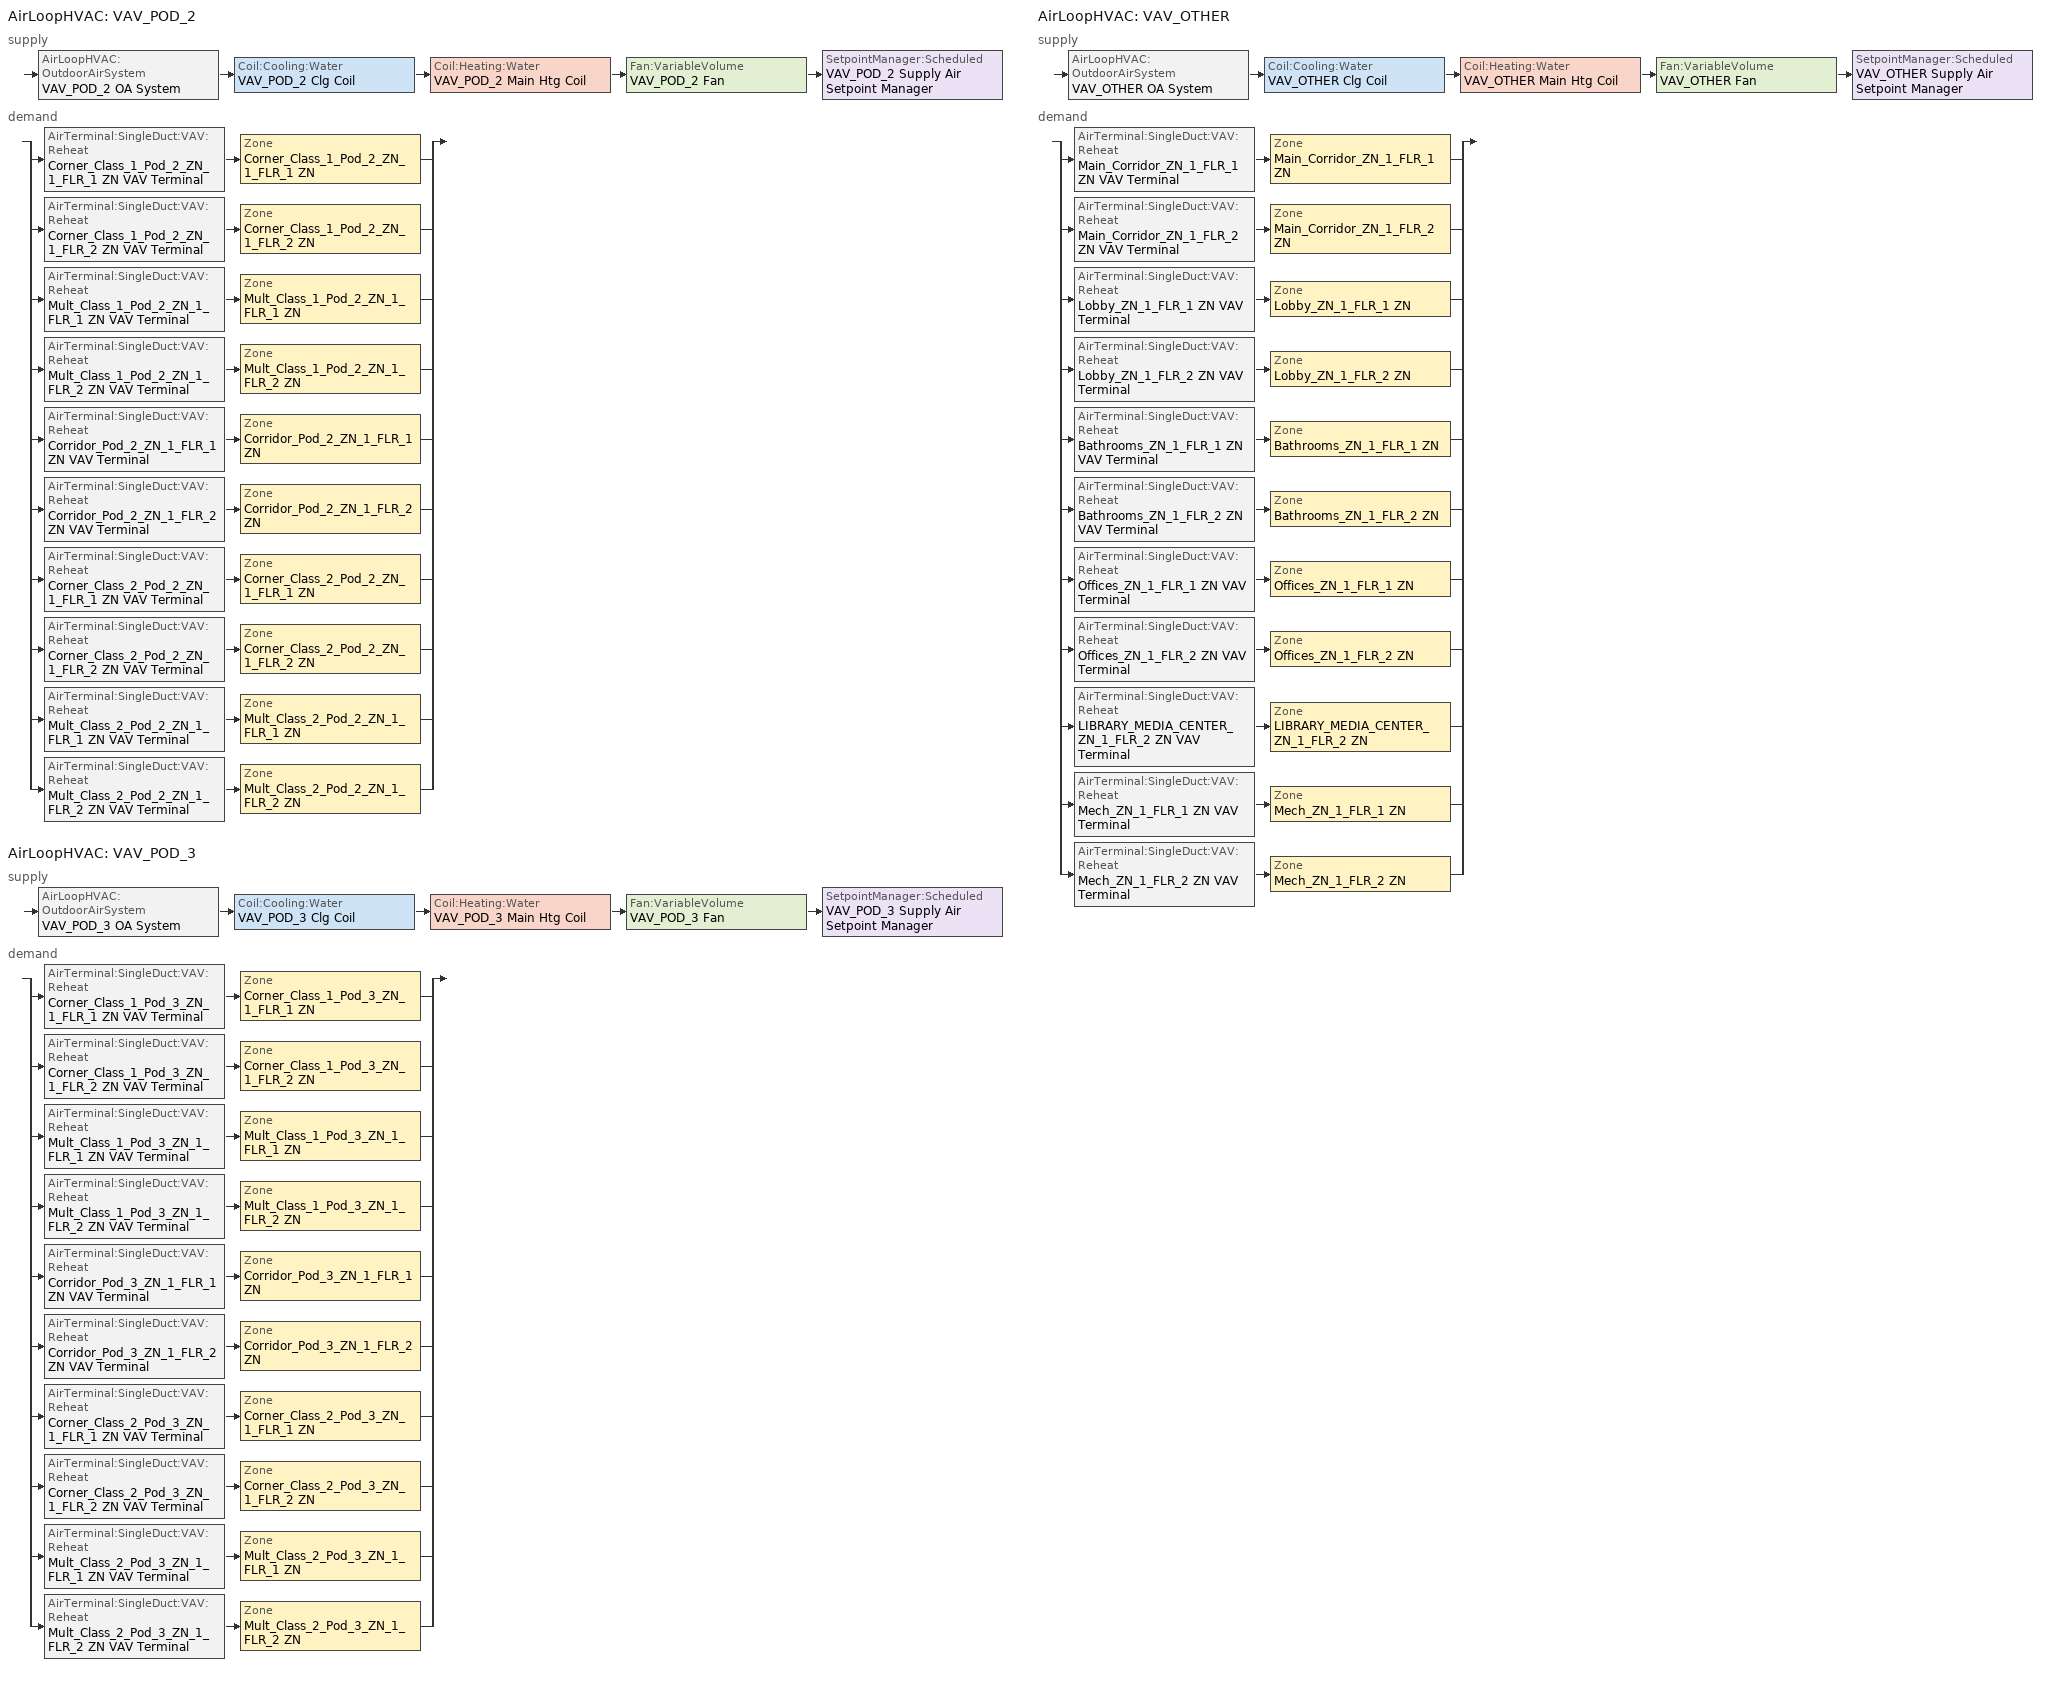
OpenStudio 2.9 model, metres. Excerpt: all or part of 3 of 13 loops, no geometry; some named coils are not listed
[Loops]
AirLoopHVAC 'VAV_POD_2'
 supply: AirLoopHVAC:OutdoorAirSystem 'VAV_POD_2 OA System' > Coil:Cooling:Water 'VAV_POD_2 Clg Coil' > Coil:Heating:Water 'VAV_POD_2 Main Htg Coil' > Fan:VariableVolume 'VAV_POD_2 Fan' > SetpointManager:Scheduled 'VAV_POD_2 Supply Air Setpoint Manager'
 demand: split
  | AirTerminal:SingleDuct:VAV:Reheat 'Corner_Class_1_Pod_2_ZN_1_FLR_1 ZN VAV Terminal' > Zone 'Corner_Class_1_Pod_2_ZN_1_FLR_1 ZN'
  | AirTerminal:SingleDuct:VAV:Reheat 'Corner_Class_1_Pod_2_ZN_1_FLR_2 ZN VAV Terminal' > Zone 'Corner_Class_1_Pod_2_ZN_1_FLR_2 ZN'
  | AirTerminal:SingleDuct:VAV:Reheat 'Mult_Class_1_Pod_2_ZN_1_FLR_1 ZN VAV Terminal' > Zone 'Mult_Class_1_Pod_2_ZN_1_FLR_1 ZN'
  | AirTerminal:SingleDuct:VAV:Reheat 'Mult_Class_1_Pod_2_ZN_1_FLR_2 ZN VAV Terminal' > Zone 'Mult_Class_1_Pod_2_ZN_1_FLR_2 ZN'
  | AirTerminal:SingleDuct:VAV:Reheat 'Corridor_Pod_2_ZN_1_FLR_1 ZN VAV Terminal' > Zone 'Corridor_Pod_2_ZN_1_FLR_1 ZN'
  | AirTerminal:SingleDuct:VAV:Reheat 'Corridor_Pod_2_ZN_1_FLR_2 ZN VAV Terminal' > Zone 'Corridor_Pod_2_ZN_1_FLR_2 ZN'
  | AirTerminal:SingleDuct:VAV:Reheat 'Corner_Class_2_Pod_2_ZN_1_FLR_1 ZN VAV Terminal' > Zone 'Corner_Class_2_Pod_2_ZN_1_FLR_1 ZN'
  | AirTerminal:SingleDuct:VAV:Reheat 'Corner_Class_2_Pod_2_ZN_1_FLR_2 ZN VAV Terminal' > Zone 'Corner_Class_2_Pod_2_ZN_1_FLR_2 ZN'
  | AirTerminal:SingleDuct:VAV:Reheat 'Mult_Class_2_Pod_2_ZN_1_FLR_1 ZN VAV Terminal' > Zone 'Mult_Class_2_Pod_2_ZN_1_FLR_1 ZN'
  | AirTerminal:SingleDuct:VAV:Reheat 'Mult_Class_2_Pod_2_ZN_1_FLR_2 ZN VAV Terminal' > Zone 'Mult_Class_2_Pod_2_ZN_1_FLR_2 ZN'
AirLoopHVAC 'VAV_POD_3'
 supply: AirLoopHVAC:OutdoorAirSystem 'VAV_POD_3 OA System' > Coil:Cooling:Water 'VAV_POD_3 Clg Coil' > Coil:Heating:Water 'VAV_POD_3 Main Htg Coil' > Fan:VariableVolume 'VAV_POD_3 Fan' > SetpointManager:Scheduled 'VAV_POD_3 Supply Air Setpoint Manager'
 demand: split
  | AirTerminal:SingleDuct:VAV:Reheat 'Corner_Class_1_Pod_3_ZN_1_FLR_1 ZN VAV Terminal' > Zone 'Corner_Class_1_Pod_3_ZN_1_FLR_1 ZN'
  | AirTerminal:SingleDuct:VAV:Reheat 'Corner_Class_1_Pod_3_ZN_1_FLR_2 ZN VAV Terminal' > Zone 'Corner_Class_1_Pod_3_ZN_1_FLR_2 ZN'
  | AirTerminal:SingleDuct:VAV:Reheat 'Mult_Class_1_Pod_3_ZN_1_FLR_1 ZN VAV Terminal' > Zone 'Mult_Class_1_Pod_3_ZN_1_FLR_1 ZN'
  | AirTerminal:SingleDuct:VAV:Reheat 'Mult_Class_1_Pod_3_ZN_1_FLR_2 ZN VAV Terminal' > Zone 'Mult_Class_1_Pod_3_ZN_1_FLR_2 ZN'
  | AirTerminal:SingleDuct:VAV:Reheat 'Corridor_Pod_3_ZN_1_FLR_1 ZN VAV Terminal' > Zone 'Corridor_Pod_3_ZN_1_FLR_1 ZN'
  | AirTerminal:SingleDuct:VAV:Reheat 'Corridor_Pod_3_ZN_1_FLR_2 ZN VAV Terminal' > Zone 'Corridor_Pod_3_ZN_1_FLR_2 ZN'
  | AirTerminal:SingleDuct:VAV:Reheat 'Corner_Class_2_Pod_3_ZN_1_FLR_1 ZN VAV Terminal' > Zone 'Corner_Class_2_Pod_3_ZN_1_FLR_1 ZN'
  | AirTerminal:SingleDuct:VAV:Reheat 'Corner_Class_2_Pod_3_ZN_1_FLR_2 ZN VAV Terminal' > Zone 'Corner_Class_2_Pod_3_ZN_1_FLR_2 ZN'
  | AirTerminal:SingleDuct:VAV:Reheat 'Mult_Class_2_Pod_3_ZN_1_FLR_1 ZN VAV Terminal' > Zone 'Mult_Class_2_Pod_3_ZN_1_FLR_1 ZN'
  | AirTerminal:SingleDuct:VAV:Reheat 'Mult_Class_2_Pod_3_ZN_1_FLR_2 ZN VAV Terminal' > Zone 'Mult_Class_2_Pod_3_ZN_1_FLR_2 ZN'
AirLoopHVAC 'VAV_OTHER'
 supply: AirLoopHVAC:OutdoorAirSystem 'VAV_OTHER OA System' > Coil:Cooling:Water 'VAV_OTHER Clg Coil' > Coil:Heating:Water 'VAV_OTHER Main Htg Coil' > Fan:VariableVolume 'VAV_OTHER Fan' > SetpointManager:Scheduled 'VAV_OTHER Supply Air Setpoint Manager'
 demand: split
  | AirTerminal:SingleDuct:VAV:Reheat 'Main_Corridor_ZN_1_FLR_1 ZN VAV Terminal' > Zone 'Main_Corridor_ZN_1_FLR_1 ZN'
  | AirTerminal:SingleDuct:VAV:Reheat 'Main_Corridor_ZN_1_FLR_2 ZN VAV Terminal' > Zone 'Main_Corridor_ZN_1_FLR_2 ZN'
  | AirTerminal:SingleDuct:VAV:Reheat 'Lobby_ZN_1_FLR_1 ZN VAV Terminal' > Zone 'Lobby_ZN_1_FLR_1 ZN'
  | AirTerminal:SingleDuct:VAV:Reheat 'Lobby_ZN_1_FLR_2 ZN VAV Terminal' > Zone 'Lobby_ZN_1_FLR_2 ZN'
  | AirTerminal:SingleDuct:VAV:Reheat 'Bathrooms_ZN_1_FLR_1 ZN VAV Terminal' > Zone 'Bathrooms_ZN_1_FLR_1 ZN'
  | AirTerminal:SingleDuct:VAV:Reheat 'Bathrooms_ZN_1_FLR_2 ZN VAV Terminal' > Zone 'Bathrooms_ZN_1_FLR_2 ZN'
  | AirTerminal:SingleDuct:VAV:Reheat 'Offices_ZN_1_FLR_1 ZN VAV Terminal' > Zone 'Offices_ZN_1_FLR_1 ZN'
  | AirTerminal:SingleDuct:VAV:Reheat 'Offices_ZN_1_FLR_2 ZN VAV Terminal' > Zone 'Offices_ZN_1_FLR_2 ZN'
  | AirTerminal:SingleDuct:VAV:Reheat 'LIBRARY_MEDIA_CENTER_ZN_1_FLR_2 ZN VAV Terminal' > Zone 'LIBRARY_MEDIA_CENTER_ZN_1_FLR_2 ZN'
  | AirTerminal:SingleDuct:VAV:Reheat 'Mech_ZN_1_FLR_1 ZN VAV Terminal' > Zone 'Mech_ZN_1_FLR_1 ZN'
  | AirTerminal:SingleDuct:VAV:Reheat 'Mech_ZN_1_FLR_2 ZN VAV Terminal' > Zone 'Mech_ZN_1_FLR_2 ZN'
[Sizing:Zone] Zone Cooling Design Supply Air Temperature Input Method=SupplyAirTemperature; Zone Cooling Design Supply Air Temperature {C}=12.7778; Zone Cooling Design Supply Air Temperature Difference {deltaC}=11.11; Zone Heating Design Supply Air Temperature Input Method=SupplyAirTemperature; Zone Heating Design Supply Air Temperature {C}=40; Zone Heating Design Supply Air Temperature Difference {deltaC}=11.11; Zone Cooling Design Supply Air Humidity Ratio {kg-H2O/kg-air}=0.0085; Zone Heating Design Supply Air Humidity Ratio {kg-H2O/kg-air}=0.008; Cooling Design Air Flow Method=DesignDay; Heating Design Air Flow Method=DesignDay; Account for Dedicated Outdoor Air System=No; Dedicated Outdoor Air System Control Strategy=NeutralSupplyAir; Dedicated Outdoor Air Low Setpoint Temperature for Design {C}=autosize; Dedicated Outdoor Air High Setpoint Temperature for Design {C}=autosize
Bathrooms_ZN_1_FLR_1 ZN; Bathrooms_ZN_1_FLR_2 ZN; Corner_Class_1_Pod_2_ZN_1_FLR_1 ZN; Corner_Class_1_Pod_2_ZN_1_FLR_2 ZN; Corner_Class_1_Pod_3_ZN_1_FLR_1 ZN; Corner_Class_1_Pod_3_ZN_1_FLR_2 ZN; Corner_Class_2_Pod_2_ZN_1_FLR_1 ZN; Corner_Class_2_Pod_2_ZN_1_FLR_2 ZN; Corner_Class_2_Pod_3_ZN_1_FLR_1 ZN; Corner_Class_2_Pod_3_ZN_1_FLR_2 ZN; Corridor_Pod_2_ZN_1_FLR_1 ZN; Corridor_Pod_2_ZN_1_FLR_2 ZN; Corridor_Pod_3_ZN_1_FLR_1 ZN; Corridor_Pod_3_ZN_1_FLR_2 ZN; LIBRARY_MEDIA_CENTER_ZN_1_FLR_2 ZN; Lobby_ZN_1_FLR_1 ZN; Lobby_ZN_1_FLR_2 ZN; Main_Corridor_ZN_1_FLR_1 ZN; Main_Corridor_ZN_1_FLR_2 ZN; Mech_ZN_1_FLR_2 ZN; Mult_Class_1_Pod_2_ZN_1_FLR_1 ZN; Mult_Class_1_Pod_2_ZN_1_FLR_2 ZN; Mult_Class_1_Pod_3_ZN_1_FLR_1 ZN; Mult_Class_1_Pod_3_ZN_1_FLR_2 ZN; Mult_Class_2_Pod_2_ZN_1_FLR_1 ZN; Mult_Class_2_Pod_2_ZN_1_FLR_2 ZN; Mult_Class_2_Pod_3_ZN_1_FLR_1 ZN; Mult_Class_2_Pod_3_ZN_1_FLR_2 ZN; Offices_ZN_1_FLR_1 ZN; Offices_ZN_1_FLR_2 ZN
[Zone equipment]
Bathrooms_ZN_1_FLR_1 ZN: Bathrooms_ZN_1_FLR_1 ZN VAV Terminal, Bathrooms_ZN_1_FLR_1 ZN Exhaust Fan
Bathrooms_ZN_1_FLR_2 ZN: Bathrooms_ZN_1_FLR_2 ZN VAV Terminal, Bathrooms_ZN_1_FLR_2 ZN Exhaust Fan
Corner_Class_1_Pod_2_ZN_1_FLR_1 ZN: Corner_Class_1_Pod_2_ZN_1_FLR_1 ZN VAV Terminal
Corner_Class_1_Pod_2_ZN_1_FLR_2 ZN: Corner_Class_1_Pod_2_ZN_1_FLR_2 ZN VAV Terminal
Corner_Class_1_Pod_3_ZN_1_FLR_1 ZN: Corner_Class_1_Pod_3_ZN_1_FLR_1 ZN VAV Terminal
Corner_Class_1_Pod_3_ZN_1_FLR_2 ZN: Corner_Class_1_Pod_3_ZN_1_FLR_2 ZN VAV Terminal
Corner_Class_2_Pod_2_ZN_1_FLR_1 ZN: Corner_Class_2_Pod_2_ZN_1_FLR_1 ZN VAV Terminal
Corner_Class_2_Pod_2_ZN_1_FLR_2 ZN: Corner_Class_2_Pod_2_ZN_1_FLR_2 ZN VAV Terminal
Corner_Class_2_Pod_3_ZN_1_FLR_1 ZN: Corner_Class_2_Pod_3_ZN_1_FLR_1 ZN VAV Terminal
Corner_Class_2_Pod_3_ZN_1_FLR_2 ZN: Corner_Class_2_Pod_3_ZN_1_FLR_2 ZN VAV Terminal
Corridor_Pod_2_ZN_1_FLR_1 ZN: Corridor_Pod_2_ZN_1_FLR_1 ZN VAV Terminal
Corridor_Pod_2_ZN_1_FLR_2 ZN: Corridor_Pod_2_ZN_1_FLR_2 ZN VAV Terminal
Corridor_Pod_3_ZN_1_FLR_1 ZN: Corridor_Pod_3_ZN_1_FLR_1 ZN VAV Terminal
Corridor_Pod_3_ZN_1_FLR_2 ZN: Corridor_Pod_3_ZN_1_FLR_2 ZN VAV Terminal
LIBRARY_MEDIA_CENTER_ZN_1_FLR_2 ZN: LIBRARY_MEDIA_CENTER_ZN_1_FLR_2 ZN VAV Terminal
Lobby_ZN_1_FLR_1 ZN: Lobby_ZN_1_FLR_1 ZN VAV Terminal
Lobby_ZN_1_FLR_2 ZN: Lobby_ZN_1_FLR_2 ZN VAV Terminal
Main_Corridor_ZN_1_FLR_1 ZN: Main_Corridor_ZN_1_FLR_1 ZN VAV Terminal
Main_Corridor_ZN_1_FLR_2 ZN: Main_Corridor_ZN_1_FLR_2 ZN VAV Terminal
Mech_ZN_1_FLR_1 ZN: Mech_ZN_1_FLR_1 ZN VAV Terminal
Mech_ZN_1_FLR_2 ZN: Mech_ZN_1_FLR_2 ZN VAV Terminal
Mult_Class_1_Pod_2_ZN_1_FLR_1 ZN: Mult_Class_1_Pod_2_ZN_1_FLR_1 ZN VAV Terminal
Mult_Class_1_Pod_2_ZN_1_FLR_2 ZN: Mult_Class_1_Pod_2_ZN_1_FLR_2 ZN VAV Terminal
Mult_Class_1_Pod_3_ZN_1_FLR_1 ZN: Mult_Class_1_Pod_3_ZN_1_FLR_1 ZN VAV Terminal
Mult_Class_1_Pod_3_ZN_1_FLR_2 ZN: Mult_Class_1_Pod_3_ZN_1_FLR_2 ZN VAV Terminal
Mult_Class_2_Pod_2_ZN_1_FLR_1 ZN: Mult_Class_2_Pod_2_ZN_1_FLR_1 ZN VAV Terminal
Mult_Class_2_Pod_2_ZN_1_FLR_2 ZN: Mult_Class_2_Pod_2_ZN_1_FLR_2 ZN VAV Terminal
Mult_Class_2_Pod_3_ZN_1_FLR_1 ZN: Mult_Class_2_Pod_3_ZN_1_FLR_1 ZN VAV Terminal
Mult_Class_2_Pod_3_ZN_1_FLR_2 ZN: Mult_Class_2_Pod_3_ZN_1_FLR_2 ZN VAV Terminal
Offices_ZN_1_FLR_1 ZN: Offices_ZN_1_FLR_1 ZN VAV Terminal
Offices_ZN_1_FLR_2 ZN: Offices_ZN_1_FLR_2 ZN VAV Terminal
[SetpointManager:Scheduled] Control Variable=Temperature
Name | Schedule
VAV_POD_2 Supply Air Setpoint Manager | Supply Air Temp - 55.0F 1
VAV_POD_3 Supply Air Setpoint Manager | Supply Air Temp - 55.0F 2
VAV_OTHER Supply Air Setpoint Manager | Supply Air Temp - 55.0F 3
[AirLoopHVAC] Availability Schedule=SchoolSecondary HVACOperationSchd; Design Supply Air Flow Rate {m3/s}=AutoSize
VAV_POD_2; VAV_POD_3; VAV_OTHER
[Sizing:System] Type of Load to Size On=Sensible; Design Outdoor Air Flow Rate {m3/s}=Autosize; Central Heating Maximum System Air Flow Ratio=0.3; Preheat Design Temperature {C}=7.22222; Preheat Design Humidity Ratio {kg-H2O/kg-Air}=0.008; Precool Design Temperature {C}=12.7778; Precool Design Humidity Ratio {kg-H2O/kg-Air}=0.008; Central Cooling Design Supply Air Temperature {C}=12.7778; Central Heating Design Supply Air Temperature {C}=12.7778; Sizing Option=Coincident; 100% Outdoor Air in Cooling=No; 100% Outdoor Air in Heating=No; Central Cooling Design Supply Air Humidity Ratio {kg-H2O/kg-Air}=0.0085; Central Heating Design Supply Air Humidity Ratio {kg-H2O/kg-Air}=0.008; Cooling Design Air Flow Method=DesignDay; Cooling Design Air Flow Rate {m3/s}=0; Heating Design Air Flow Method=DesignDay; Heating Design Air Flow Rate {m3/s}=0; System Outdoor Air Method=ZoneSum; Zone Maximum Outdoor Air Fraction=1; Cooling Supply Air Flow Rate Per Floor Area {m3/s-m2}=0.00996765; Cooling Fraction of Autosized Cooling Supply Air Flow Rate=1; Cooling Supply Air Flow Rate Per Unit Cooling Capacity {m3/s-W}=3.94755e-05; Heating Supply Air Flow Rate Per Floor Area {m3/s-m2}=0.00996765; Heating Fraction of Autosized Heating Supply Air Flow Rate=1; Heating Fraction of Autosized Cooling Supply Air Flow Rate=1; Heating Supply Air Flow Rate Per Unit Heating Capacity {m3/s-W}=3.15882e-05; Cooling Design Capacity Method=CoolingDesignCapacity; Cooling Design Capacity {W}=autosize; Cooling Design Capacity Per Floor Area {W/m2}=234.7; Fraction of Autosized Cooling Design Capacity=1; Heating Design Capacity Method=HeatingDesignCapacity; Heating Design Capacity {W}=autosize; Heating Design Capacity Per Floor Area {W/m2}=157; Fraction of Autosized Heating Design Capacity=1; Central Cooling Capacity Control Method=OnOff
VAV_POD_2; VAV_POD_3; VAV_OTHER
[Fan:VariableVolume] Availability Schedule=Always On Discrete; Fan Total Efficiency=0.62; Pressure Rise {Pa}=996.356; Maximum Flow Rate {m3/s}=Autosize; Fan Power Minimum Flow Rate Input Method=Fraction; Fan Power Minimum Flow Fraction=0.25; Fan Power Minimum Air Flow Rate {m3/s}=0; Motor Efficiency=0.9; Motor In Airstream Fraction=1; Fan Power Coefficient 1=0.0407599; Fan Power Coefficient 2=0.088045; Fan Power Coefficient 3=-0.0729261; Fan Power Coefficient 4=0.94374; Fan Power Coefficient 5=0
VAV_POD_2 Fan; VAV_POD_3 Fan; VAV_OTHER Fan
[Controller:OutdoorAir] Minimum Outdoor Air Flow Rate {m3/s}=autosize; Maximum Outdoor Air Flow Rate {m3/s}=Autosize; Economizer Control Type=NoEconomizer; Economizer Control Action Type=ModulateFlow; Economizer Maximum Limit Dry-Bulb Temperature {C}=28; Economizer Maximum Limit Enthalpy {J/kg}=64000; Lockout Type=NoLockout; Minimum Limit Type=FixedMinimum; Minimum Outdoor Air Schedule=SchoolSecondary MinOA_MotorizedDamper_Sched; High Humidity Control=No; Heat Recovery Bypass Control Type=BypassWhenWithinEconomizerLimits
Name | Controller Mechanical Ventilation
VAV_POD_2 OA Controller | VAV_POD_2 Vent Controller
VAV_POD_3 OA Controller | VAV_POD_3 Vent Controller
VAV_OTHER OA Controller | VAV_OTHER Vent Controller
[Controller:MechanicalVentilation] Availability Schedule=Always On Discrete; System Outdoor Air Method=VentilationRateProcedure
VAV_POD_2 Vent Controller; VAV_POD_3 Vent Controller; VAV_OTHER Vent Controller
[AirLoopHVAC:OutdoorAirSystem]
Name | Controller
VAV_POD_2 OA System | VAV_POD_2 OA Controller
VAV_POD_3 OA System | VAV_POD_3 OA Controller
VAV_OTHER OA System | VAV_OTHER OA Controller
[AirTerminal:SingleDuct:VAV:Reheat] Availability Schedule=Always On Discrete; Maximum Air Flow Rate {m3/s}=AutoSize; Zone Minimum Air Flow Input Method=Constant; Constant Minimum Air Flow Fraction=0.2; Fixed Minimum Air Flow Rate {m3/s}=0; Maximum Hot Water or Steam Flow Rate {m3/s}=AutoSize; Minimum Hot Water or Steam Flow Rate {m3/s}=0; Convergence Tolerance=0.001; Damper Heating Action=ReverseWithLimits; Maximum Flow per Zone Floor Area During Reheat {m3/s-m2}=AutoSize; Maximum Flow Fraction During Reheat=0.5; Maximum Reheat Air Temperature {C}=40; Control For Outdoor Air=No
Name | Reheat Coil
Corner_Class_1_Pod_2_ZN_1_FLR_1 ZN VAV Terminal | Corner_Class_1_Pod_2_ZN_1_FLR_1 ZN Reheat Coil
Corner_Class_1_Pod_2_ZN_1_FLR_2 ZN VAV Terminal | Corner_Class_1_Pod_2_ZN_1_FLR_2 ZN Reheat Coil
Mult_Class_1_Pod_2_ZN_1_FLR_1 ZN VAV Terminal | Mult_Class_1_Pod_2_ZN_1_FLR_1 ZN Reheat Coil
Mult_Class_1_Pod_2_ZN_1_FLR_2 ZN VAV Terminal | Mult_Class_1_Pod_2_ZN_1_FLR_2 ZN Reheat Coil
Corridor_Pod_2_ZN_1_FLR_1 ZN VAV Terminal | Corridor_Pod_2_ZN_1_FLR_1 ZN Reheat Coil
Corridor_Pod_2_ZN_1_FLR_2 ZN VAV Terminal | Corridor_Pod_2_ZN_1_FLR_2 ZN Reheat Coil
Corner_Class_2_Pod_2_ZN_1_FLR_1 ZN VAV Terminal | Corner_Class_2_Pod_2_ZN_1_FLR_1 ZN Reheat Coil
Corner_Class_2_Pod_2_ZN_1_FLR_2 ZN VAV Terminal | Corner_Class_2_Pod_2_ZN_1_FLR_2 ZN Reheat Coil
Mult_Class_2_Pod_2_ZN_1_FLR_1 ZN VAV Terminal | Mult_Class_2_Pod_2_ZN_1_FLR_1 ZN Reheat Coil
Mult_Class_2_Pod_2_ZN_1_FLR_2 ZN VAV Terminal | Mult_Class_2_Pod_2_ZN_1_FLR_2 ZN Reheat Coil
Corner_Class_1_Pod_3_ZN_1_FLR_1 ZN VAV Terminal | Corner_Class_1_Pod_3_ZN_1_FLR_1 ZN Reheat Coil
Corner_Class_1_Pod_3_ZN_1_FLR_2 ZN VAV Terminal | Corner_Class_1_Pod_3_ZN_1_FLR_2 ZN Reheat Coil
Mult_Class_1_Pod_3_ZN_1_FLR_1 ZN VAV Terminal | Mult_Class_1_Pod_3_ZN_1_FLR_1 ZN Reheat Coil
Mult_Class_1_Pod_3_ZN_1_FLR_2 ZN VAV Terminal | Mult_Class_1_Pod_3_ZN_1_FLR_2 ZN Reheat Coil
Corridor_Pod_3_ZN_1_FLR_1 ZN VAV Terminal | Corridor_Pod_3_ZN_1_FLR_1 ZN Reheat Coil
Corridor_Pod_3_ZN_1_FLR_2 ZN VAV Terminal | Corridor_Pod_3_ZN_1_FLR_2 ZN Reheat Coil
Corner_Class_2_Pod_3_ZN_1_FLR_1 ZN VAV Terminal | Corner_Class_2_Pod_3_ZN_1_FLR_1 ZN Reheat Coil
Corner_Class_2_Pod_3_ZN_1_FLR_2 ZN VAV Terminal | Corner_Class_2_Pod_3_ZN_1_FLR_2 ZN Reheat Coil
Mult_Class_2_Pod_3_ZN_1_FLR_1 ZN VAV Terminal | Mult_Class_2_Pod_3_ZN_1_FLR_1 ZN Reheat Coil
Mult_Class_2_Pod_3_ZN_1_FLR_2 ZN VAV Terminal | Mult_Class_2_Pod_3_ZN_1_FLR_2 ZN Reheat Coil
Main_Corridor_ZN_1_FLR_1 ZN VAV Terminal | Main_Corridor_ZN_1_FLR_1 ZN Reheat Coil
Main_Corridor_ZN_1_FLR_2 ZN VAV Terminal | Main_Corridor_ZN_1_FLR_2 ZN Reheat Coil
Lobby_ZN_1_FLR_1 ZN VAV Terminal | Lobby_ZN_1_FLR_1 ZN Reheat Coil
Lobby_ZN_1_FLR_2 ZN VAV Terminal | Lobby_ZN_1_FLR_2 ZN Reheat Coil
Bathrooms_ZN_1_FLR_1 ZN VAV Terminal | Bathrooms_ZN_1_FLR_1 ZN Reheat Coil
Bathrooms_ZN_1_FLR_2 ZN VAV Terminal | Bathrooms_ZN_1_FLR_2 ZN Reheat Coil
Offices_ZN_1_FLR_1 ZN VAV Terminal | Offices_ZN_1_FLR_1 ZN Reheat Coil
Offices_ZN_1_FLR_2 ZN VAV Terminal | Offices_ZN_1_FLR_2 ZN Reheat Coil
LIBRARY_MEDIA_CENTER_ZN_1_FLR_2 ZN VAV Terminal | LIBRARY_MEDIA_CENTER_ZN_1_FLR_2 ZN Reheat Coil
Mech_ZN_1_FLR_1 ZN VAV Terminal | Mech_ZN_1_FLR_1 ZN Reheat Coil
Mech_ZN_1_FLR_2 ZN VAV Terminal | Mech_ZN_1_FLR_2 ZN Reheat Coil
[Fan:ZoneExhaust] Availability Schedule=SchoolSecondary Hours_of_operation; Fan Total Efficiency=0.6; Pressure Rise {Pa}=0; Maximum Flow Rate {m3/s}=0.283168; System Availability Manager Coupling Mode=Decoupled
Bathrooms_ZN_1_FLR_1 ZN Exhaust Fan; Bathrooms_ZN_1_FLR_2 ZN Exhaust Fan
[Schedule:Constant]
Always On Discrete: Value=1
[Schedule:Ruleset]
Name | Default Day Schedule | Summer Design Day Schedule | Winter Design Day Schedule
SchoolSecondary HVACOperationSchd | SchoolSecondary HVACOperationSchd Default | SchoolSecondary HVACOperationSchd Summer Design Day | SchoolSecondary HVACOperationSchd Winter Design Day
SchoolSecondary MinOA_MotorizedDamper_Sched | SchoolSecondary MinOA_MotorizedDamper_Sched Default | SchoolSecondary MinOA_MotorizedDamper_Sched Summer Design Day | SchoolSecondary MinOA_MotorizedDamper_Sched Winter Design Day
Supply Air Temp - 55.0F 1 | Supply Air Temp - 55.0F Default 1
Supply Air Temp - 55.0F 2 | Supply Air Temp - 55.0F Default 2
Supply Air Temp - 55.0F 3 | Supply Air Temp - 55.0F Default 3
SchoolSecondary Hours_of_operation | SchoolSecondary Hours_of_operation Default | SchoolSecondary Hours_of_operation Summer Design Day | SchoolSecondary Hours_of_operation Winter Design Day
[Schedule:Day]
SchoolSecondary HVACOperationSchd Default; SchoolSecondary MinOA_MotorizedDamper_Sched Default; SchoolSecondary Hours_of_operation Default: 24, 0, 0
SchoolSecondary HVACOperationSchd Winter Design Day; SchoolSecondary HVACOperationSchd Summer Design Day; SchoolSecondary HVACOperationSchd WntrDsn|SmrDsn|Wkdy Day; SchoolSecondary Hours_of_operation Winter Design Day; SchoolSecondary Hours_of_operation Summer Design Day; SchoolSecondary Hours_of_operation WntrDsn|SmrDsn|Wkdy Day: 7, 0, 0, 21, 0, 1, 24, 0, 0
SchoolSecondary MinOA_MotorizedDamper_Sched Winter Design Day; SchoolSecondary MinOA_MotorizedDamper_Sched Summer Design Day; SchoolSecondary MinOA_MotorizedDamper_Sched WntrDsn|SmrDsn|Wkdy Day: 8, 0, 0, 21, 0, 1, 24, 0, 0
Supply Air Temp - 55.0F Default 1; Supply Air Temp - 55.0F Default 2; Supply Air Temp - 55.0F Default 3: 24, 0, 12.7778
[Schedule:Rule] Rule Order=0; Apply Monday=Yes; Apply Tuesday=Yes; Apply Wednesday=Yes; Apply Thursday=Yes; Apply Friday=Yes; Date Specification Type=DateRange; Start Month=1; Start Day=1; End Month=12; End Day=31
Name | Schedule Ruleset | Day Schedule
Schedule Rule 98 | SchoolSecondary HVACOperationSchd | SchoolSecondary HVACOperationSchd WntrDsn|SmrDsn|Wkdy Day
Schedule Rule 99 | SchoolSecondary MinOA_MotorizedDamper_Sched | SchoolSecondary MinOA_MotorizedDamper_Sched WntrDsn|SmrDsn|Wkdy Day
Schedule Rule 110 | SchoolSecondary Hours_of_operation | SchoolSecondary Hours_of_operation WntrDsn|SmrDsn|Wkdy Day
